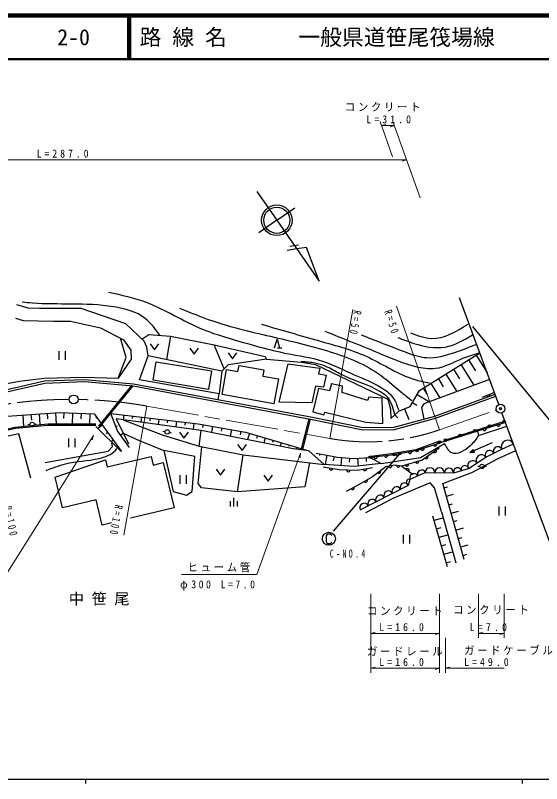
# Model space of a CAD drawing. Units: millimetres, scale not verified. Extents: x 40000 to 680000, y 20000 to 380000.
# Drawn here: x 151924 to 272471, y 204000 to 380000 of the extents above; entities that cross this region are included whole.
import ezdxf
from ezdxf.enums import TextEntityAlignment as Align

# ---------------------------------------------------------------- set-up
doc = ezdxf.new("R2010")
doc.units = ezdxf.units.MM
doc.header["$LTSCALE"] = 1000
doc.header["$PDMODE"] = 32
doc.header["$PDSIZE"] = 500
doc.linetypes.add('CHAIN', pattern=[18.5, 12, -1.5, 3.5, -1.5])
for name, color, linetype, lineweight in [('M-BGD', 7, 'Continuous', 25), ('M-BMK', 2, 'CHAIN', 13), ('M-BMK-SRVR', 3, 'Continuous', 25), ('M-STR-HTXT', 7, 'Continuous', 13), ('M-STR-STRC', 7, 'Continuous', 25), ('M-TTL', 2, 'Continuous', 140), ('M-TTL-BAND', 7, 'Continuous', 25), ('M-TTL-LINE', 7, 'Continuous', 50)]:
    doc.layers.add(name, color=color, linetype=linetype, lineweight=lineweight)
for name, color, linetype in [('M-BMK-HTXT', 7, 'Continuous'), ('M-OTRS', 6, 'Continuous'), ('M-TTL-TXT', 7, 'Continuous')]:
    doc.layers.add(name, color=color, linetype=linetype)
doc.styles.add('ＭＳ ゴシック', font='')
doc.styles.get('ＭＳ ゴシック').set_extended_font_data('MS Gothic')

msp = doc.modelspace()

# ---------------------------------------------------------------- linework, layer by layer
at = {"layer": 'M-BGD'}
for p, q in [((187482, 306538), (186537, 301143)), ((199731, 298990), (197456, 304515)), ((161872, 303103), (161872, 301103)), ((163392, 301103), (163392, 303103)), ((211942, 303801), (212982, 303801)), ((255720, 301076), (257308, 298537)), ((257447, 302156), (260042, 298007)), ((253992, 299996), (256946, 295273)), ((199235, 298517), (198622, 293287)), ((221646, 299156), (221341, 297843)), ((250538, 297836), (253045, 293827)), ((252265, 298916), (253630, 296733)), ((248810, 296756), (249952, 294930)), ((171020, 285927), (178691, 295306)), ((171252, 285737), (178923, 295116)), ((224311, 295666), (226876, 295125)), ((245356, 294596), (246274, 293127)), ((247083, 295676), (249144, 292381)), ((243954, 293147), (246749, 291493)), ((261670, 293595), (258815, 292468)), ((242879, 291329), (243900, 290725)), ((157361, 288708), (157536, 286162)), ((159224, 288836), (159310, 287586)), ((161088, 288964), (161269, 286336)), ((163014, 288991), (162964, 287663)), ((165004, 288916), (164907, 286336)), ((166993, 288841), (166946, 287588)), ((168983, 288766), (168891, 286336)), ((169978, 288729), (176260, 280113)), ((241042, 289864), (242078, 287449)), ((153634, 288451), (153817, 285802)), ((155498, 288579), (155587, 287281)), ((170606, 287867), (170366, 287692)), ((176769, 288427), (176641, 287322)), ((178776, 288195), (178710, 287624)), ((180783, 287963), (180647, 286785)), ((182790, 287731), (182720, 287124)), ((184797, 287499), (184653, 286249)), ((186804, 287267), (186730, 286624)), ((188812, 287035), (188659, 285713)), ((217454, 280728), (219256, 287586)), ((217744, 280651), (219546, 287510)), ((238854, 288492), (239520, 287765)), ((263859, 286935), (250437, 282697)), ((155271, 286245), (154774, 286189)), ((156267, 286337), (156765, 286373)), ((176081, 280173), (170337, 285797)), ((171862, 286144), (170785, 285358)), ((174954, 285838), (175320, 285987)), ((190819, 286803), (190740, 286124)), ((192826, 286571), (192665, 285177)), ((194910, 286259), (194787, 285579)), ((197071, 285867), (196818, 284468)), ((199232, 285475), (199102, 284756)), ((264196, 286751), (257797, 284714)), ((173119, 284421), (172724, 284133)), ((176024, 283898), (176593, 284296)), ((186201, 284625), (185704, 284683)), ((187187, 284466), (187677, 284365)), ((194021, 281303), (194499, 284932)), ((201394, 285084), (201126, 283606)), ((203555, 284692), (203417, 283934)), ((205542, 284229), (205122, 282807)), ((207355, 283694), (207169, 283064)), ((257797, 284714), (249529, 282176)), ((164089, 283062), (164089, 281062)), ((165609, 281062), (165609, 283062)), ((174375, 282698), (173875, 282333)), ((177366, 281976), (177504, 282073)), ((209168, 283159), (208844, 282062)), ((210981, 282624), (210843, 282157)), ((212794, 282090), (212566, 281318)), ((248812, 282343), (243655, 280436)), ((249094, 282447), (248812, 282343)), ((261127, 282062), (256021, 279846)), ((263351, 280641), (266019, 281813)), ((175632, 280974), (175526, 280897)), ((214607, 281555), (214517, 281250)), ((216420, 281020), (216301, 280617)), ((218233, 280485), (218213, 280418)), ((243655, 280436), (238004, 279518)), ((259659, 278795), (263351, 280641)), ((172951, 276576), (183055, 278969)), ((221633, 279553), (221556, 279150)), ((223277, 279239), (222865, 277084)), ((224920, 278924), (224734, 277951)), ((226649, 278695), (226502, 276854)), ((228462, 278550), (228389, 277645)), ((230329, 278532), (230430, 276761)), ((232251, 278640), (232299, 277802)), ((233342, 278953), (233044, 278916)), ((238004, 279518), (233342, 278953)), ((255755, 276210), (259659, 278795)), ((185812, 277531), (188271, 267150)), ((240464, 276737), (243075, 274851)), ((258328, 276655), (257828, 276643)), ((259327, 276692), (259826, 276718)), ((189591, 274679), (189591, 272679)), ((191111, 272679), (191111, 274679)), ((242357, 273731), (245785, 275260)), ((245785, 275260), (252326, 275208)), ((252326, 275208), (255755, 276210)), ((241987, 272359), (242357, 273731)), ((230910, 266715), (241987, 272359)), ((254753, 255321), (249847, 272728)), ((250120, 271761), (250916, 271986)), ((201914, 269476), (201914, 267476)), ((250665, 269827), (252301, 270288)), ((201114, 268676), (201114, 267476)), ((202714, 268676), (202714, 267476)), ((251210, 267893), (252035, 268125)), ((188271, 267150), (178266, 264781)), ((249531, 266240), (252801, 254582)), ((251755, 265959), (253420, 266428)), ((262693, 267453), (262693, 265453)), ((264213, 265453), (264213, 267453)), ((250902, 253633), (247579, 265291)), ((247856, 264319), (249906, 264903)), ((252300, 264025), (253140, 264261)), ((248410, 262376), (249430, 262667)), ((252845, 262090), (254540, 262568)), ((240724, 260997), (240724, 258997)), ((242244, 258997), (242244, 260997)), ((248963, 260433), (250997, 261013)), ((249517, 258490), (250530, 258779)), ((253390, 260156), (254245, 260397)), ((250071, 256547), (252088, 257122)), ((253935, 258222), (255659, 258708)), ((254480, 256288), (255349, 256533)), ((250625, 254604), (251630, 254891))]:
    msp.add_line(p, q, dxfattribs=at)
for points in [[(198415, 291975), (198622, 293287), (180349, 296495), (182371, 302005), (182023, 303957), (181395, 305352), (177210, 309328), (167028, 312815), (157423, 312815), (154842, 312954), (152262, 313722)], [(151983, 310653), (153726, 310095), (160631, 309955), (164537, 309955), (171441, 308421), (176672, 305701), (178346, 303330), (178416, 301237), (175452, 296855)], [(180868, 305853), (182461, 306887), (187482, 306538), (197456, 304515), (209139, 301865), (209418, 301237), (200700, 299912), (199235, 298517), (182371, 302005)], [(92489, 287447), (93205, 285633), (130778, 292939), (133548, 292700), (152865, 296186), (158548, 296903), (167478, 297094), (175452, 296855), (177300, 301656), (176037, 306031)], [(182823, 304734), (183823, 303374), (184823, 304734)], [(211262, 303801), (211862, 305801), (212462, 303801)], [(191880, 303770), (192880, 302410), (193880, 303770)], [(200648, 302711), (201648, 301351), (202648, 302711)], [(209418, 301237), (217438, 300540), (220647, 299982), (237211, 292101), (237839, 289799), (237963, 287675)], [(237963, 287675), (239744, 289308), (242341, 290421), (244492, 294056), (258311, 302696)], [(202911, 298385), (203163, 299790), (208874, 298767), (208622, 297362)], [(212379, 291379), (214419, 300156), (221645, 299148)], [(211138, 291025), (199258, 293153), (200280, 298857), (202911, 298385)], [(221341, 297843), (223103, 297597), (222469, 294826), (220697, 295073)], [(65799, 276642), (144049, 292954), (158632, 296241), (167776, 296593), (178991, 295612), (219995, 287934), (231215, 285641), (238421, 285573), (248028, 288199), (261803, 293239)], [(65901, 276152), (144155, 292465), (158697, 295743), (167764, 296092), (178923, 295116), (219898, 287444), (231162, 285142), (238486, 285072), (248180, 287723), (261975, 292770)], [(208622, 297362), (212160, 296729), (211138, 291025)], [(260556, 296612), (245457, 291014), (244937, 290198), (245483, 287504)], [(220697, 295073), (219812, 291264), (212379, 291379)], [(224311, 295666), (223887, 293972), (221346, 294489), (220075, 289147), (222546, 288465), (222828, 289100), (232218, 286841), (236077, 286512), (235960, 292301), (232900, 292560), (232571, 291807), (226782, 293619), (226876, 295125)], [(259871, 292884), (259936, 292807), (260010, 292750), (260113, 292705), (260205, 292690), (260306, 292695), (260425, 292742), (260503, 292807), (260560, 292881), (260605, 292985), (260620, 293077), (260615, 293178)], [(127615, 283823), (143471, 286874), (148976, 288131), (162020, 289028), (169978, 288729)], [(178037, 281015), (175353, 284859), (173758, 288775), (193830, 286455), (204635, 284496), (219140, 280218)], [(215529, 280725), (194499, 284932), (174991, 287542), (177819, 281813)], [(176641, 287322), (185551, 283892), (194021, 281303), (204070, 279328), (222624, 277099), (219140, 280218), (215529, 280725)], [(170344, 286336), (159335, 286336), (151915, 285618), (145094, 284122), (130147, 280711)], [(170344, 286036), (159349, 286036), (151962, 285321), (145160, 283829), (130214, 280419)], [(257797, 284714), (258014, 283771), (264523, 285867)], [(259016, 285102), (259075, 285020), (259145, 284958), (259246, 284907), (259336, 284885), (259438, 284884), (259560, 284923), (259641, 284982), (259703, 285052), (259755, 285153), (259776, 285243), (259778, 285345)], [(262215, 286120), (262275, 286039), (262345, 285977), (262445, 285925), (262536, 285904), (262637, 285902), (262759, 285941), (262841, 286001), (262903, 286071), (262955, 286171), (262976, 286262), (262978, 286363)], [(155438, 273950), (152745, 284122), (129182, 278976), (124814, 278378), (128393, 263419)], [(176593, 284296), (180251, 282576), (185956, 280338), (188106, 270903), (191134, 270069), (192406, 270903), (193065, 278933), (185956, 280338)], [(189544, 284500), (190544, 283140), (191544, 284500)], [(158782, 277573), (173176, 280162), (174141, 281215), (174054, 281961)], [(202841, 281706), (203841, 280346), (204841, 281706)], [(249529, 282176), (243728, 280218), (238071, 279275), (233212, 278695)], [(233212, 278695), (235678, 277317), (244743, 278695), (250255, 281886)], [(247700, 281558), (247761, 281478), (247832, 281417), (247933, 281367), (248025, 281347), (248126, 281347), (248247, 281388), (248328, 281449), (248388, 281520), (248438, 281622), (248458, 281713), (248458, 281814)], [(249094, 282447), (249169, 282475), (249219, 282483), (249286, 282476), (249334, 282462), (249376, 282434), (249425, 282389), (249451, 282345), (249462, 282317)], [(202803, 270815), (194553, 271737), (193807, 272746), (194634, 281183)], [(249022, 280870), (245106, 278115), (240464, 276737), (238796, 276954), (236766, 276592), (233720, 274271), (230674, 272530), (227700, 270935)], [(241919, 279916), (241966, 279827), (242027, 279756), (242119, 279690), (242206, 279656), (242306, 279640), (242432, 279661), (242521, 279708), (242592, 279769), (242658, 279861), (242692, 279948), (242708, 280048)], [(244799, 280579), (244860, 280499), (244931, 280438), (245033, 280388), (245124, 280368), (245225, 280368), (245346, 280409), (245427, 280470), (245487, 280541), (245538, 280643), (245557, 280734), (245557, 280835)], [(247716, 279951), (247797, 279891), (247882, 279853), (247994, 279834), (248087, 279841), (248184, 279870), (248288, 279943), (248348, 280025), (248386, 280110), (248406, 280222), (248399, 280315), (248370, 280412)], [(249847, 272728), (256494, 275313), (262507, 278478), (266581, 280290)], [(170401, 269014), (162732, 267198), (161075, 274196), (172577, 278158), (172951, 276576)], [(183055, 278969), (183524, 276989), (185812, 277531)], [(219266, 277503), (218249, 271956), (202803, 270815), (204070, 279328)], [(220811, 279710), (225742, 278767), (229368, 278477), (233212, 278695)], [(232776, 278632), (232771, 278672), (232784, 278734), (232808, 278787), (232851, 278843), (232897, 278879), (232965, 278907), (233044, 278916)], [(234030, 278792), (234073, 278701), (234130, 278627), (234219, 278557), (234304, 278519), (234403, 278499), (234530, 278514), (234622, 278557), (234695, 278614), (234765, 278703), (234804, 278788), (234824, 278887)], [(236459, 279082), (236502, 278991), (236559, 278917), (236648, 278847), (236733, 278809), (236833, 278789), (236960, 278804), (237051, 278847), (237125, 278904), (237195, 278993), (237233, 279078), (237253, 279177)], [(239091, 279445), (239138, 279355), (239198, 279284), (239290, 279219), (239377, 279184), (239477, 279169), (239604, 279190), (239693, 279237), (239764, 279298), (239830, 279390), (239864, 279476), (239880, 279576)], [(245757, 278573), (245839, 278513), (245924, 278475), (246036, 278456), (246129, 278463), (246226, 278492), (246330, 278566), (246390, 278647), (246428, 278732), (246448, 278844), (246441, 278937), (246412, 279034)], [(233720, 276374), (230311, 275721), (226105, 275866), (222406, 276519)], [(235678, 277317), (229513, 276664), (222624, 277099)], [(237387, 276703), (237435, 276614), (237497, 276543), (237590, 276479), (237677, 276445), (237777, 276431), (237903, 276453), (237992, 276502), (238062, 276563), (238127, 276656), (238160, 276743), (238175, 276843)], [(239234, 276897), (239253, 276798), (239290, 276712), (239359, 276623), (239432, 276565), (239523, 276521), (239650, 276504), (239750, 276523), (239835, 276561), (239925, 276629), (239983, 276703), (240027, 276794)], [(241241, 276967), (241299, 276884), (241368, 276821), (241467, 276767), (241558, 276744), (241659, 276741), (241782, 276777), (241864, 276835), (241927, 276904), (241981, 277003), (242005, 277094), (242008, 277195)], [(243562, 277656), (243620, 277573), (243689, 277510), (243788, 277456), (243878, 277433), (243979, 277430), (244102, 277466), (244185, 277524), (244248, 277593), (244302, 277692), (244325, 277783), (244329, 277884)], [(197927, 276021), (198927, 274661), (199927, 276021)], [(208815, 274672), (209815, 273312), (210815, 274672)], [(223862, 276262), (223877, 276162), (223910, 276075), (223975, 275982), (224045, 275921), (224134, 275873), (224260, 275851), (224360, 275866), (224447, 275899), (224540, 275964), (224601, 276034), (224650, 276123)], [(227808, 275808), (227837, 275711), (227882, 275629), (227959, 275546), (228038, 275496), (228132, 275460), (228260, 275456), (228357, 275485), (228439, 275530), (228522, 275607), (228573, 275685), (228608, 275780)], [(231623, 275972), (231672, 275884), (231734, 275815), (231828, 275751), (231915, 275719), (232016, 275706), (232141, 275730), (232230, 275779), (232299, 275841), (232363, 275935), (232395, 276023), (232408, 276123)], [(234924, 275189), (235008, 275132), (235095, 275097), (235207, 275082), (235300, 275092), (235395, 275125), (235497, 275203), (235554, 275286), (235589, 275373), (235604, 275485), (235594, 275578), (235561, 275674)], [(242094, 275560), (242124, 275656), (242132, 275749), (242114, 275861), (242077, 275947), (242018, 276029), (241914, 276104), (241818, 276134), (241725, 276142), (241613, 276124), (241527, 276087), (241445, 276028)], [(231849, 273202), (231925, 273135), (232006, 273089), (232115, 273059), (232209, 273057), (232308, 273077), (232419, 273141), (232486, 273216), (232532, 273297), (232562, 273407), (232564, 273500), (232544, 273599)], [(249531, 266240), (247948, 271779), (246946, 272939), (238400, 269352), (232123, 266029)], [(228835, 271544), (228908, 271474), (228988, 271426), (229097, 271394), (229190, 271389), (229290, 271406), (229402, 271467), (229472, 271540), (229520, 271621), (229552, 271729), (229557, 271822), (229540, 271922)], [(173925, 263752), (171769, 263242), (170401, 269014)]]:
    msp.add_lwpolyline(points, dxfattribs=at)
for points in [[(196155, 294305), (183478, 296433), (184187, 300659), (196865, 298531)], [(256021, 279846), (257065, 279950), (256810, 280537)], [(256131, 279894), (257005, 279989), (256798, 280466)], [(256241, 279941), (256944, 280029), (256785, 280395)], [(256351, 279989), (256884, 280068), (256772, 280325)], [(256461, 280037), (256823, 280107), (256759, 280254)], [(256608, 280101), (256762, 280146), (256746, 280183)]]:
    msp.add_lwpolyline(points, close=True, dxfattribs=at)
for centre, radius in [((263859, 286935), 300), ((263859, 286935), 264), ((263859, 286935), 228), ((263859, 286935), 192), ((263859, 286935), 156), ((263859, 286935), 120), ((263859, 286935), 84), ((263859, 286935), 48), ((263859, 286935), 12), ((155768, 286301), 500), ((260503, 285875), 300), ((260503, 285875), 264), ((260503, 285875), 228), ((260503, 285875), 192), ((260503, 285875), 156), ((260503, 285875), 120), ((260503, 285875), 84), ((260503, 285875), 48), ((260503, 285875), 12), ((186697, 284567), 500), ((253792, 283756), 300), ((253792, 283756), 264), ((253792, 283756), 228), ((253792, 283756), 192), ((253792, 283756), 156), ((253792, 283756), 120), ((253792, 283756), 84), ((253792, 283756), 48), ((253792, 283756), 12), ((257148, 284816), 300), ((257148, 284816), 264), ((257148, 284816), 228), ((257148, 284816), 192), ((257148, 284816), 156), ((257148, 284816), 120), ((257148, 284816), 84), ((257148, 284816), 48), ((257148, 284816), 12), ((248899, 282109), 250), ((248899, 282109), 150), ((248899, 282109), 50), ((250437, 282697), 300), ((250437, 282697), 264), ((250437, 282697), 228), ((250437, 282697), 192), ((250437, 282697), 156), ((250437, 282697), 120), ((250437, 282697), 84), ((250437, 282697), 48), ((250437, 282697), 12), ((243922, 280268), 250), ((243922, 280268), 150), ((243922, 280268), 50), ((233372, 278704), 250), ((233372, 278704), 150), ((233372, 278704), 50), ((238647, 279369), 250), ((238647, 279369), 150), ((238647, 279369), 50), ((258828, 276666), 500)]:
    msp.add_circle(centre, radius, dxfattribs=at)
for centre, radius, start, end in [((264679, 281224), 1450, 23.71032, 203.71032), ((260598, 279264), 1050, 26.56505, 206.56505), ((262431, 280181), 1000, 26.56505, 206.56505), ((258673, 278142), 1200, 33.51102, 213.51102), ((246885, 275251), 1100, 359.53795, 179.53795), ((249085, 275234), 1100, 359.53795, 179.53795), ((253190, 275460), 900, 16.29405, 196.29405), ((254918, 275965), 900, 16.29405, 196.29405), ((256714, 276845), 1150, 33.51102, 213.51102), ((243224, 274118), 950, 24.04422, 204.04422), ((244959, 274892), 950, 24.04422, 204.04422), ((251235, 275216), 1050, 359.53795, 179.53795), ((241067, 271890), 1000, 26.99993, 206.99993), ((242169, 273035), 700, 74.93151, 254.93151), ((237370, 270006), 1050, 26.99993, 206.99993), ((239241, 270960), 1050, 26.99993, 206.99993), ((235499, 269053), 1050, 26.99993, 206.99993), ((231845, 267191), 1050, 26.99993, 206.99993), ((233672, 268122), 1000, 26.99993, 206.99993)]:
    msp.add_arc(centre, radius, start, end, dxfattribs=at)
for points, knots in [([(173277, 316581), (176187, 315947), (179096, 315312), (181856, 314280), (186276, 312626), (190311, 309953), (194689, 308142), (197007, 307183), (199421, 306466), (201838, 305771), (205867, 304548), (209903, 303371), (214043, 302563), (216807, 302033), (219611, 301658), (222273, 300819), (224754, 300002), (227075, 298723), (229527, 297680), (231604, 296758), (233713, 295963), (235700, 294751), (236877, 294033), (238011, 293168), (238699, 292031), (239156, 291275), (239416, 290398), (239675, 289520)], [0, 0, 0, 0, 1, 1, 1, 2, 2, 2, 3, 3, 3, 4, 4, 4, 5, 5, 5, 6, 6, 6, 7, 7, 7, 8, 8, 8, 9, 9, 9, 9]), ([(185051, 306707), (184011, 308127), (182971, 309548), (181636, 310583), (179640, 312131), (176985, 312820), (174383, 313233), (171159, 313746), (168014, 313836), (164838, 313861), (161850, 313885), (158834, 313851), (155841, 314070), (155050, 314128), (154260, 314204), (153470, 314280)], [0, 0, 0, 0, 1, 1, 1, 2, 2, 2, 3, 3, 3, 4, 4, 4, 5, 5, 5, 5]), ([(189540, 312954), (191504, 312132), (193469, 311309), (195468, 310583), (200025, 308929), (204762, 307779), (209486, 306677), (214088, 305605), (218677, 304579), (223226, 303190), (227376, 301952), (231489, 300395), (235013, 297959), (236809, 296718), (238452, 295247), (240140, 293845), (240992, 293136), (241856, 292444), (242720, 291752)], [0, 0, 0, 0, 1, 1, 1, 2, 2, 2, 3, 3, 3, 4, 4, 4, 5, 5, 5, 6, 6, 6, 6]), ([(208267, 309258), (212697, 307964), (217127, 306670), (221588, 305422), (225449, 304342), (229332, 303296), (232956, 301586), (236395, 299963), (239600, 297742), (243209, 296634), (244366, 296279), (245566, 296038), (246765, 295797)], [0, 0, 0, 0, 1, 1, 1, 2, 2, 2, 3, 3, 3, 4, 4, 4, 4]), ([(242441, 307235), (244056, 306635), (245671, 306034), (247254, 305980), (250114, 305882), (252868, 307570), (255623, 309258)], [0, 0, 0, 0, 1, 1, 1, 2, 2, 2, 2]), ([(222773, 307654), (227116, 305943), (231459, 304233), (235746, 302423), (238295, 301347), (240825, 300235), (243557, 299564), (245075, 299190), (246656, 298953), (248160, 299145), (250336, 299423), (252353, 300601), (254437, 301447), (255654, 301941), (256894, 302321), (258134, 302702)], [0, 0, 0, 0, 1, 1, 1, 2, 2, 2, 3, 3, 3, 4, 4, 4, 5, 5, 5, 5]), ([(257601, 304620), (255918, 303961), (254236, 303303), (252485, 302702), (250416, 301992), (248252, 301363), (246139, 301516), (244483, 301636), (242859, 302237), (241257, 302842), (237843, 304130), (234528, 305439), (231213, 306747)], [0, 0, 0, 0, 1, 1, 1, 2, 2, 2, 3, 3, 3, 4, 4, 4, 4]), ([(239512, 306189), (240726, 305725), (241940, 305262), (243208, 304864), (245545, 304132), (248066, 303624), (250392, 304027), (252602, 304410), (254635, 305613), (256669, 306817)], [0, 0, 0, 0, 1, 1, 1, 2, 2, 2, 3, 3, 3, 3]), ([(238816, 288544), (238466, 289978), (238116, 291412), (237211, 292450), (236754, 292974), (236155, 293398), (235538, 293775), (232603, 295567), (229260, 296317), (226262, 297890), (225135, 298460), (224073, 299150), (222914, 299633), (222155, 299950), (221353, 300177), (220543, 300331), (219507, 300527), (218455, 300603), (217404, 300679)], [0, 0, 0, 0, 1, 1, 1, 2, 2, 2, 3, 3, 3, 4, 4, 4, 5, 5, 5, 6, 6, 6, 6]), ([(258014, 283771), (257459, 282962), (256904, 282153), (256072, 281379), (254862, 280255), (253068, 279203), (251904, 279744), (251201, 280071), (250728, 280978), (250255, 281886)], [0, 0, 0, 0, 1, 1, 1, 2, 2, 2, 3, 3, 3, 3]), ([(158949, 275723), (160425, 276307), (161902, 276890), (163412, 277260), (165901, 277869), (168480, 277897), (171094, 278504), (172489, 278828), (173895, 279317), (174825, 280333), (174953, 280472), (175072, 280622), (175191, 280772)], [0, 0, 0, 0, 1, 1, 1, 2, 2, 2, 3, 3, 3, 4, 4, 4, 4])]:
    msp.add_open_spline(points, degree=3, knots=knots, dxfattribs=at)
at = {"layer": 'M-BMK'}
for p, q in [((182023, 290498), (223977, 283063)), ((249097, 285060), (262090, 289570))]:
    msp.add_line(p, q, dxfattribs=at)
for centre, radius, start, end in [((164574, 192032), 100000, 90.15405, 101.70926), ((164574, 192032), 100000, 79.95099, 89.02188), ((232702, 332296), 50000, 259.95099, 289.14163)]:
    msp.add_arc(centre, radius, start, end, dxfattribs=at)
at = {"layer": 'M-BMK-SRVR'}
for p, q in [((207264, 339640), (211815, 333061)), ((211815, 333061), (215927, 335905)), ((211815, 333061), (207703, 330216)), ((211815, 333061), (221486, 319080)), ((214807, 327163), (216787, 327445)), ((262688, 290836), (253652, 315316)), ((256597, 308741), (286749, 272017)), ((282006, 238501), (263381, 288960))]:
    msp.add_line(p, q, dxfattribs=at)
msp.add_lwpolyline([(221486, 319080), (218580, 326797), (216366, 326481), (214153, 326166)], dxfattribs=at)
for centre, radius in [((211815, 333061), 3500), ((211815, 333061), 3000), ((165278, 292029), 1000), ((263035, 289898), 1000)]:
    msp.add_circle(centre, radius, dxfattribs=at)
at = {"layer": 'M-OTRS'}
msp.add_point((263035, 289898), dxfattribs=at)
at = {"layer": 'M-STR-HTXT'}
for p, q in [((238318, 347589), (235451, 355687)), ((238417, 355687), (244620, 338168)), ((235785, 354744), (236785, 355024)), ((235785, 354744), (238751, 354744)), ((238751, 354744), (237751, 354464)), ((65799, 346891), (241531, 346891)), ((241531, 346891), (240531, 346611)), ((249097, 285060), (239260, 313402)), ((229212, 312603), (223977, 283063)), ((182023, 290498), (176789, 260958)), ((169794, 283787), (169499, 282791)), ((217245, 279698), (217169, 278662)), ((233342, 247510), (233342, 229420)), ((249094, 229420), (249094, 247510)), ((258014, 247510), (258014, 237420)), ((263859, 237420), (263859, 247510)), ((233342, 238420), (234342, 238700)), ((233342, 238420), (249094, 238420)), ((249094, 238420), (248094, 238140)), ((258014, 238420), (259014, 238700)), ((258014, 238420), (263859, 238420)), ((263859, 238420), (262859, 238140)), ((250437, 237420), (250437, 229420)), ((233342, 230420), (234342, 230700)), ((250437, 230420), (251437, 230700)), ((233342, 230420), (249094, 230420)), ((249094, 230420), (248094, 230140)), ((250437, 230420), (263859, 230420))]:
    msp.add_line(p, q, dxfattribs=at)
for points in [[(169794, 283787), (149781, 251938), (131170, 251938)], [(217245, 279698), (207238, 251938), (189993, 251938)]]:
    msp.add_lwpolyline(points, dxfattribs=at)
at = {"layer": 'M-STR-STRC'}
msp.add_line((239930, 279557), (224706, 261828), dxfattribs=at)
msp.add_lwpolyline([(224402, 260813), (224282, 260993), (224042, 261173), (223502, 261173), (223262, 260993), (223082, 260753), (223082, 259433), (223262, 259193), (223502, 259013), (224042, 259013), (224282, 259133), (224402, 259313)], dxfattribs=at)
for centre, radius in [((239930, 279557), 250), ((239930, 279557), 150), ((239930, 279557), 50), ((223742, 260093), 1500)]:
    msp.add_circle(centre, radius, dxfattribs=at)
at = {"layer": 'M-TTL'}
msp.add_line((680000, 380000), (40000, 380000), dxfattribs=at)
at = {"layer": 'M-TTL-BAND'}
for p, q in [((40000, 205000), (579000, 205000)), ((168000, 205000), (168000, 204000)), ((268000, 205000), (268000, 204000))]:
    msp.add_line(p, q, dxfattribs=at)
at = {"layer": 'M-TTL-LINE'}
for p, q in [((177750, 380000), (177750, 370000)), ((178250, 380000), (178250, 370000)), ((40000, 370000), (680000, 370000))]:
    msp.add_line(p, q, dxfattribs=at)

# ---------------------------------------------------------------- texts
at = {"layer": 'M-BMK-HTXT', "insert": (164157, 244793), "char_height": 2566, "attachment_point": 7, "style": 'ＭＳ ゴシック'}
msp.add_mtext('\\T1.49;中笹尾', dxfattribs=at)
at = {"layer": 'M-STR-HTXT', "char_height": 1833, "attachment_point": 7, "style": 'ＭＳ ゴシック'}
for s, insert in [('\\T1.26;\\W0.95;コンクリート', (227392, 357986)), ('\\T1.62;\\W0.9;L=31.0', (232331, 355244)), ('\\T1.6;\\W0.9;L=287.0', (156797, 347391)), ('\\T1.26;\\W0.95;ヒューム管', (191366, 252438)), ('\\T1.5;\\W0.9;φ300\\~L=7.0', (189666, 248244)), ('\\T1.26;\\W0.95;コンクリート', (232468, 242542)), ('\\T1.26;\\W0.95;コンクリート', (252187, 242786)), ('\\T1.62;\\W0.9;L=16.0', (235280, 238920)), ('\\T1.65;\\W0.9;L=7.0', (255999, 238920)), ('\\T1.26;\\W0.95;ガードレール', (232468, 233262)), ('\\T1.26;\\W0.95;ガードケーブル', (254706, 233506)), ('\\T1.62;\\W0.9;L=16.0', (235280, 230920)), ('\\T1.62;\\W0.9;L=49.0', (254706, 230920))]:
    msp.add_mtext(s, dxfattribs=dict(at, insert=insert))
for s, insert, rotation in [('\\T1.65;\\W0.7;R=50', (229397, 312551), 259.8), ('\\T1.65;\\W0.7;R=50', (236345, 312158), 288.4), ('\\T1.61;\\W0.7;R=100', (149172, 267325), 282.7), ('\\T1.61;\\W0.7;R=100', (174735, 267980), 259.8)]:
    msp.add_mtext(s, dxfattribs=dict(at, insert=insert, rotation=rotation))
at = {"layer": 'M-STR-STRC', "insert": (223935, 255758), "char_height": 1833, "attachment_point": 7, "style": 'ＭＳ ゴシック'}
msp.add_mtext('\\T1.58;\\W0.7;C-NO.4', dxfattribs=at)
at = {"layer": 'M-TTL-TXT', "style": 'ＭＳ ゴシック'}
for s, p in [('2-0', (161521, 375000)), ('路 線 名', (180380, 375000)), ('一般県道笹尾筏場線', (216734, 375000))]:
    msp.add_text(s, height=3666, dxfattribs=at).set_placement(p, align=Align.MIDDLE_LEFT)

doc.saveas('drawing.dxf')
